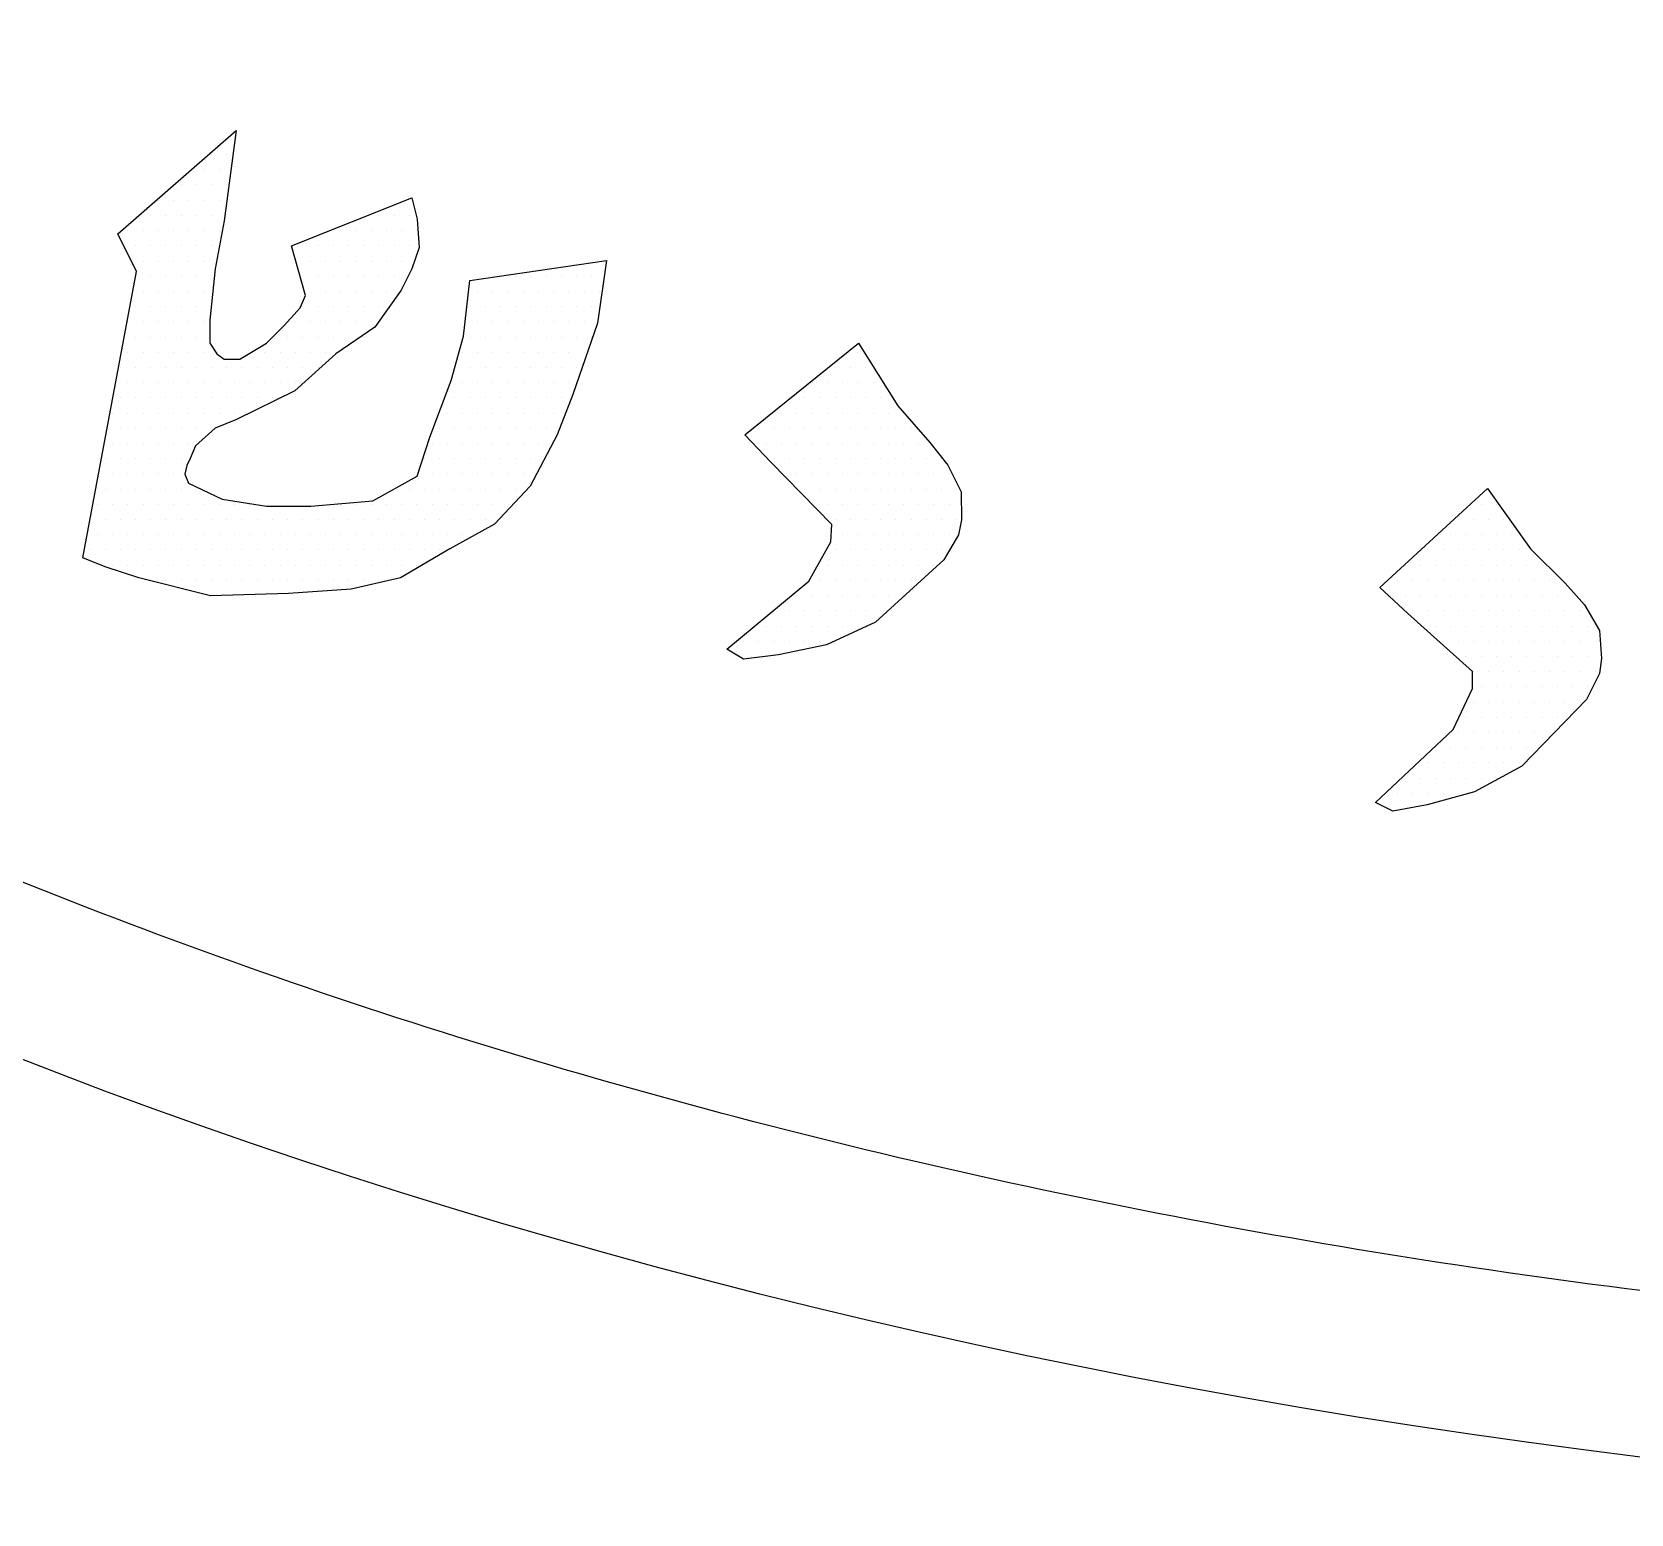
# Model space of a CAD drawing. Extents: x 208781 to 210549, y 749110 to 750610.
# Drawn here: x 209112.06 to 209136.71, y 750460.48 to 750483.32 of the extents above; entities that cross this region are included whole.
import ezdxf

# ---------------------------------------------------------------- set-up
doc = ezdxf.new("R2010")
doc.units = 0
doc.layers.add('_view', color=7, linetype='Continuous')

msp = doc.modelspace()

# ---------------------------------------------------------------- linework, layer by layer
at = {"layer": '_view'}
for p, q in [((209115.177, 750481.664), (209115.177, 750481.664)), ((209114.825, 750481.429), (209114.825, 750481.429)), ((209115.06, 750481.429), (209115.06, 750481.429)), ((209114.708, 750481.195), (209114.708, 750481.195)), ((209114.943, 750481.195), (209114.943, 750481.195)), ((209114.357, 750480.961), (209114.357, 750480.961)), ((209114.591, 750480.961), (209114.591, 750480.961)), ((209114.825, 750480.961), (209114.825, 750480.961)), ((209115.06, 750480.961), (209115.06, 750480.961)), ((209114.005, 750480.726), (209114.005, 750480.726)), ((209114.24, 750480.726), (209114.24, 750480.726)), ((209114.474, 750480.726), (209114.474, 750480.726)), ((209114.708, 750480.726), (209114.708, 750480.726)), ((209114.943, 750480.726), (209114.943, 750480.726)), ((209113.888, 750480.492), (209113.888, 750480.492)), ((209114.122, 750480.492), (209114.122, 750480.492)), ((209114.357, 750480.492), (209114.357, 750480.492)), ((209114.591, 750480.492), (209114.591, 750480.492)), ((209114.825, 750480.492), (209114.825, 750480.492)), ((209117.404, 750480.492), (209117.404, 750480.492)), ((209117.638, 750480.492), (209117.638, 750480.492)), ((209117.872, 750480.492), (209117.872, 750480.492)), ((209113.536, 750480.257), (209113.536, 750480.257)), ((209113.771, 750480.257), (209113.771, 750480.257)), ((209114.005, 750480.257), (209114.005, 750480.257)), ((209114.24, 750480.257), (209114.24, 750480.257)), ((209114.474, 750480.257), (209114.474, 750480.257)), ((209114.708, 750480.257), (209114.708, 750480.257)), ((209114.943, 750480.257), (209114.943, 750480.257)), ((209116.818, 750480.257), (209116.818, 750480.257)), ((209117.052, 750480.257), (209117.052, 750480.257)), ((209117.286, 750480.257), (209117.286, 750480.257)), ((209117.521, 750480.257), (209117.521, 750480.257)), ((209117.755, 750480.257), (209117.755, 750480.257)), ((209117.99, 750480.257), (209117.99, 750480.257)), ((209113.654, 750480.023), (209113.654, 750480.023)), ((209113.771, 750479.789), (209113.771, 750479.789)), ((209113.888, 750480.023), (209113.888, 750480.023)), ((209114.005, 750479.789), (209114.005, 750479.789)), ((209114.122, 750480.023), (209114.122, 750480.023)), ((209114.24, 750479.789), (209114.24, 750479.789)), ((209114.357, 750480.023), (209114.357, 750480.023)), ((209114.474, 750479.789), (209114.474, 750479.789)), ((209114.591, 750480.023), (209114.591, 750480.023)), ((209114.708, 750479.789), (209114.708, 750479.789)), ((209114.825, 750480.023), (209114.825, 750480.023)), ((209116.232, 750480.023), (209116.232, 750480.023)), ((209116.349, 750479.789), (209116.349, 750479.789)), ((209116.466, 750480.023), (209116.466, 750480.023)), ((209116.583, 750479.789), (209116.583, 750479.789)), ((209116.7, 750480.023), (209116.7, 750480.023)), ((209116.818, 750479.789), (209116.818, 750479.789)), ((209116.935, 750480.023), (209116.935, 750480.023)), ((209117.052, 750479.789), (209117.052, 750479.789)), ((209117.169, 750480.023), (209117.169, 750480.023)), ((209117.286, 750479.789), (209117.286, 750479.789)), ((209117.404, 750480.023), (209117.404, 750480.023)), ((209117.521, 750479.789), (209117.521, 750479.789)), ((209117.638, 750480.023), (209117.638, 750480.023)), ((209117.755, 750479.789), (209117.755, 750479.789)), ((209117.872, 750480.023), (209117.872, 750480.023)), ((209113.888, 750479.554), (209113.888, 750479.554)), ((209114.122, 750479.554), (209114.122, 750479.554)), ((209114.357, 750479.554), (209114.357, 750479.554)), ((209114.591, 750479.554), (209114.591, 750479.554)), ((209114.825, 750479.554), (209114.825, 750479.554)), ((209116.232, 750479.554), (209116.232, 750479.554)), ((209116.466, 750479.554), (209116.466, 750479.554)), ((209116.7, 750479.554), (209116.7, 750479.554)), ((209116.935, 750479.554), (209116.935, 750479.554)), ((209117.169, 750479.554), (209117.169, 750479.554)), ((209117.404, 750479.554), (209117.404, 750479.554)), ((209117.638, 750479.554), (209117.638, 750479.554)), ((209119.279, 750479.554), (209119.279, 750479.554)), ((209119.513, 750479.554), (209119.513, 750479.554)), ((209119.747, 750479.554), (209119.747, 750479.554)), ((209119.982, 750479.554), (209119.982, 750479.554)), ((209120.216, 750479.554), (209120.216, 750479.554)), ((209120.45, 750479.554), (209120.45, 750479.554)), ((209120.685, 750479.554), (209120.685, 750479.554)), ((209113.771, 750479.32), (209113.771, 750479.32)), ((209114.005, 750479.32), (209114.005, 750479.32)), ((209114.24, 750479.32), (209114.24, 750479.32)), ((209114.474, 750479.32), (209114.474, 750479.32)), ((209114.708, 750479.32), (209114.708, 750479.32)), ((209116.349, 750479.32), (209116.349, 750479.32)), ((209116.583, 750479.32), (209116.583, 750479.32)), ((209116.818, 750479.32), (209116.818, 750479.32)), ((209117.052, 750479.32), (209117.052, 750479.32)), ((209117.286, 750479.32), (209117.286, 750479.32)), ((209117.521, 750479.32), (209117.521, 750479.32)), ((209118.927, 750479.32), (209118.927, 750479.32)), ((209119.161, 750479.32), (209119.161, 750479.32)), ((209119.396, 750479.32), (209119.396, 750479.32)), ((209119.63, 750479.32), (209119.63, 750479.32)), ((209119.865, 750479.32), (209119.865, 750479.32)), ((209120.099, 750479.32), (209120.099, 750479.32)), ((209120.333, 750479.32), (209120.333, 750479.32)), ((209120.568, 750479.32), (209120.568, 750479.32)), ((209120.802, 750479.32), (209120.802, 750479.32)), ((209113.654, 750479.086), (209113.654, 750479.086)), ((209113.888, 750479.086), (209113.888, 750479.086)), ((209114.122, 750479.086), (209114.122, 750479.086)), ((209114.357, 750479.086), (209114.357, 750479.086)), ((209114.591, 750479.086), (209114.591, 750479.086)), ((209116.232, 750479.086), (209116.232, 750479.086)), ((209116.466, 750479.086), (209116.466, 750479.086)), ((209116.7, 750479.086), (209116.7, 750479.086)), ((209116.935, 750479.086), (209116.935, 750479.086)), ((209117.169, 750479.086), (209117.169, 750479.086)), ((209117.404, 750479.086), (209117.404, 750479.086)), ((209118.81, 750479.086), (209118.81, 750479.086)), ((209119.044, 750479.086), (209119.044, 750479.086)), ((209119.279, 750479.086), (209119.279, 750479.086)), ((209119.513, 750479.086), (209119.513, 750479.086)), ((209119.747, 750479.086), (209119.747, 750479.086)), ((209119.982, 750479.086), (209119.982, 750479.086)), ((209120.216, 750479.086), (209120.216, 750479.086)), ((209120.45, 750479.086), (209120.45, 750479.086)), ((209120.685, 750479.086), (209120.685, 750479.086)), ((209113.536, 750478.851), (209113.536, 750478.851)), ((209113.771, 750478.851), (209113.771, 750478.851)), ((209114.005, 750478.851), (209114.005, 750478.851)), ((209114.24, 750478.851), (209114.24, 750478.851)), ((209114.474, 750478.851), (209114.474, 750478.851)), ((209114.708, 750478.851), (209114.708, 750478.851)), ((209116.115, 750478.851), (209116.115, 750478.851)), ((209116.349, 750478.851), (209116.349, 750478.851)), ((209116.583, 750478.851), (209116.583, 750478.851)), ((209116.818, 750478.851), (209116.818, 750478.851)), ((209117.052, 750478.851), (209117.052, 750478.851)), ((209117.286, 750478.851), (209117.286, 750478.851)), ((209118.927, 750478.851), (209118.927, 750478.851)), ((209119.161, 750478.851), (209119.161, 750478.851)), ((209119.396, 750478.851), (209119.396, 750478.851)), ((209119.63, 750478.851), (209119.63, 750478.851)), ((209119.865, 750478.851), (209119.865, 750478.851)), ((209120.099, 750478.851), (209120.099, 750478.851)), ((209120.333, 750478.851), (209120.333, 750478.851)), ((209120.568, 750478.851), (209120.568, 750478.851)), ((209113.654, 750478.617), (209113.654, 750478.617)), ((209113.888, 750478.617), (209113.888, 750478.617)), ((209114.122, 750478.617), (209114.122, 750478.617)), ((209114.357, 750478.617), (209114.357, 750478.617)), ((209114.591, 750478.617), (209114.591, 750478.617)), ((209115.997, 750478.617), (209115.997, 750478.617)), ((209116.232, 750478.617), (209116.232, 750478.617)), ((209116.466, 750478.617), (209116.466, 750478.617)), ((209116.7, 750478.617), (209116.7, 750478.617)), ((209116.935, 750478.617), (209116.935, 750478.617)), ((209118.81, 750478.617), (209118.81, 750478.617)), ((209119.044, 750478.617), (209119.044, 750478.617)), ((209119.279, 750478.617), (209119.279, 750478.617)), ((209119.513, 750478.617), (209119.513, 750478.617)), ((209119.747, 750478.617), (209119.747, 750478.617)), ((209119.982, 750478.617), (209119.982, 750478.617)), ((209120.216, 750478.617), (209120.216, 750478.617)), ((209120.45, 750478.617), (209120.45, 750478.617)), ((209120.685, 750478.617), (209120.685, 750478.617)), ((209113.536, 750478.382), (209113.536, 750478.382)), ((209113.771, 750478.382), (209113.771, 750478.382)), ((209114.005, 750478.382), (209114.005, 750478.382)), ((209114.24, 750478.382), (209114.24, 750478.382)), ((209114.474, 750478.382), (209114.474, 750478.382)), ((209114.708, 750478.382), (209114.708, 750478.382)), ((209115.646, 750478.382), (209115.646, 750478.382)), ((209115.88, 750478.382), (209115.88, 750478.382)), ((209116.115, 750478.382), (209116.115, 750478.382)), ((209116.349, 750478.382), (209116.349, 750478.382)), ((209116.583, 750478.382), (209116.583, 750478.382)), ((209118.693, 750478.382), (209118.693, 750478.382)), ((209118.927, 750478.382), (209118.927, 750478.382)), ((209119.161, 750478.382), (209119.161, 750478.382)), ((209119.396, 750478.382), (209119.396, 750478.382)), ((209119.63, 750478.382), (209119.63, 750478.382)), ((209119.865, 750478.382), (209119.865, 750478.382)), ((209120.099, 750478.382), (209120.099, 750478.382)), ((209120.333, 750478.382), (209120.333, 750478.382)), ((209120.568, 750478.382), (209120.568, 750478.382)), ((209124.786, 750478.382), (209124.786, 750478.382)), ((209113.419, 750478.148), (209113.419, 750478.148)), ((209113.654, 750478.148), (209113.654, 750478.148)), ((209113.888, 750478.148), (209113.888, 750478.148)), ((209114.122, 750478.148), (209114.122, 750478.148)), ((209114.357, 750478.148), (209114.357, 750478.148)), ((209114.591, 750478.148), (209114.591, 750478.148)), ((209114.825, 750478.148), (209114.825, 750478.148)), ((209115.06, 750478.148), (209115.06, 750478.148)), ((209115.294, 750478.148), (209115.294, 750478.148)), ((209115.529, 750478.148), (209115.529, 750478.148)), ((209115.763, 750478.148), (209115.763, 750478.148)), ((209115.997, 750478.148), (209115.997, 750478.148)), ((209116.232, 750478.148), (209116.232, 750478.148)), ((209116.466, 750478.148), (209116.466, 750478.148)), ((209118.575, 750478.148), (209118.575, 750478.148)), ((209118.81, 750478.148), (209118.81, 750478.148)), ((209119.044, 750478.148), (209119.044, 750478.148)), ((209119.279, 750478.148), (209119.279, 750478.148)), ((209119.513, 750478.148), (209119.513, 750478.148)), ((209119.747, 750478.148), (209119.747, 750478.148)), ((209119.982, 750478.148), (209119.982, 750478.148)), ((209120.216, 750478.148), (209120.216, 750478.148)), ((209120.45, 750478.148), (209120.45, 750478.148)), ((209124.435, 750478.148), (209124.435, 750478.148)), ((209124.669, 750478.148), (209124.669, 750478.148)), ((209124.904, 750478.148), (209124.904, 750478.148)), ((209113.536, 750477.914), (209113.536, 750477.914)), ((209113.771, 750477.914), (209113.771, 750477.914)), ((209114.005, 750477.914), (209114.005, 750477.914)), ((209114.24, 750477.914), (209114.24, 750477.914)), ((209114.474, 750477.914), (209114.474, 750477.914)), ((209114.708, 750477.914), (209114.708, 750477.914)), ((209114.943, 750477.914), (209114.943, 750477.914)), ((209115.177, 750477.914), (209115.177, 750477.914)), ((209115.411, 750477.914), (209115.411, 750477.914)), ((209115.646, 750477.914), (209115.646, 750477.914)), ((209115.88, 750477.914), (209115.88, 750477.914)), ((209116.115, 750477.914), (209116.115, 750477.914)), ((209118.693, 750477.914), (209118.693, 750477.914)), ((209118.927, 750477.914), (209118.927, 750477.914)), ((209119.161, 750477.914), (209119.161, 750477.914)), ((209119.396, 750477.914), (209119.396, 750477.914)), ((209119.63, 750477.914), (209119.63, 750477.914)), ((209119.865, 750477.914), (209119.865, 750477.914)), ((209120.099, 750477.914), (209120.099, 750477.914)), ((209120.333, 750477.914), (209120.333, 750477.914)), ((209124.083, 750477.914), (209124.083, 750477.914)), ((209124.318, 750477.914), (209124.318, 750477.914)), ((209124.552, 750477.914), (209124.552, 750477.914)), ((209124.786, 750477.914), (209124.786, 750477.914)), ((209125.021, 750477.914), (209125.021, 750477.914)), ((209113.419, 750477.679), (209113.419, 750477.679)), ((209113.654, 750477.679), (209113.654, 750477.679)), ((209113.888, 750477.679), (209113.888, 750477.679)), ((209114.122, 750477.679), (209114.122, 750477.679)), ((209114.357, 750477.679), (209114.357, 750477.679)), ((209114.591, 750477.679), (209114.591, 750477.679)), ((209114.825, 750477.679), (209114.825, 750477.679)), ((209115.06, 750477.679), (209115.06, 750477.679)), ((209115.294, 750477.679), (209115.294, 750477.679)), ((209115.529, 750477.679), (209115.529, 750477.679)), ((209115.763, 750477.679), (209115.763, 750477.679)), ((209118.575, 750477.679), (209118.575, 750477.679)), ((209118.81, 750477.679), (209118.81, 750477.679)), ((209119.044, 750477.679), (209119.044, 750477.679)), ((209119.279, 750477.679), (209119.279, 750477.679)), ((209119.513, 750477.679), (209119.513, 750477.679)), ((209119.747, 750477.679), (209119.747, 750477.679)), ((209119.982, 750477.679), (209119.982, 750477.679)), ((209120.216, 750477.679), (209120.216, 750477.679)), ((209123.966, 750477.679), (209123.966, 750477.679)), ((209124.2, 750477.679), (209124.2, 750477.679)), ((209124.435, 750477.679), (209124.435, 750477.679)), ((209124.669, 750477.679), (209124.669, 750477.679)), ((209124.904, 750477.679), (209124.904, 750477.679)), ((209125.138, 750477.679), (209125.138, 750477.679)), ((209113.302, 750477.445), (209113.302, 750477.445)), ((209113.536, 750477.445), (209113.536, 750477.445)), ((209113.771, 750477.445), (209113.771, 750477.445)), ((209114.005, 750477.445), (209114.005, 750477.445)), ((209114.24, 750477.445), (209114.24, 750477.445)), ((209114.474, 750477.445), (209114.474, 750477.445)), ((209114.708, 750477.445), (209114.708, 750477.445)), ((209114.943, 750477.445), (209114.943, 750477.445)), ((209115.177, 750477.445), (209115.177, 750477.445)), ((209118.458, 750477.445), (209118.458, 750477.445)), ((209118.693, 750477.445), (209118.693, 750477.445)), ((209118.927, 750477.445), (209118.927, 750477.445)), ((209119.161, 750477.445), (209119.161, 750477.445)), ((209119.396, 750477.445), (209119.396, 750477.445)), ((209119.63, 750477.445), (209119.63, 750477.445)), ((209119.865, 750477.445), (209119.865, 750477.445)), ((209120.099, 750477.445), (209120.099, 750477.445)), ((209123.615, 750477.445), (209123.615, 750477.445)), ((209123.849, 750477.445), (209123.849, 750477.445)), ((209124.083, 750477.445), (209124.083, 750477.445)), ((209124.318, 750477.445), (209124.318, 750477.445)), ((209124.552, 750477.445), (209124.552, 750477.445)), ((209124.786, 750477.445), (209124.786, 750477.445)), ((209125.021, 750477.445), (209125.021, 750477.445)), ((209125.255, 750477.445), (209125.255, 750477.445)), ((209125.49, 750477.445), (209125.49, 750477.445)), ((209113.419, 750477.211), (209113.419, 750477.211)), ((209113.654, 750477.211), (209113.654, 750477.211)), ((209113.888, 750477.211), (209113.888, 750477.211)), ((209114.122, 750477.211), (209114.122, 750477.211)), ((209114.357, 750477.211), (209114.357, 750477.211)), ((209114.591, 750477.211), (209114.591, 750477.211)), ((209114.825, 750477.211), (209114.825, 750477.211)), ((209118.341, 750477.211), (209118.341, 750477.211)), ((209118.575, 750477.211), (209118.575, 750477.211)), ((209118.81, 750477.211), (209118.81, 750477.211)), ((209119.044, 750477.211), (209119.044, 750477.211)), ((209119.279, 750477.211), (209119.279, 750477.211)), ((209119.513, 750477.211), (209119.513, 750477.211)), ((209119.747, 750477.211), (209119.747, 750477.211)), ((209119.982, 750477.211), (209119.982, 750477.211)), ((209123.263, 750477.211), (209123.263, 750477.211)), ((209123.497, 750477.211), (209123.497, 750477.211)), ((209123.732, 750477.211), (209123.732, 750477.211)), ((209123.966, 750477.211), (209123.966, 750477.211)), ((209124.2, 750477.211), (209124.2, 750477.211)), ((209124.435, 750477.211), (209124.435, 750477.211)), ((209124.669, 750477.211), (209124.669, 750477.211)), ((209124.904, 750477.211), (209124.904, 750477.211)), ((209125.138, 750477.211), (209125.138, 750477.211)), ((209125.372, 750477.211), (209125.372, 750477.211)), ((209125.607, 750477.211), (209125.607, 750477.211)), ((209113.302, 750476.976), (209113.302, 750476.976)), ((209113.536, 750476.976), (209113.536, 750476.976)), ((209113.771, 750476.976), (209113.771, 750476.976)), ((209114.005, 750476.976), (209114.005, 750476.976)), ((209114.24, 750476.976), (209114.24, 750476.976)), ((209114.474, 750476.976), (209114.474, 750476.976)), ((209118.224, 750476.976), (209118.224, 750476.976)), ((209118.458, 750476.976), (209118.458, 750476.976)), ((209118.693, 750476.976), (209118.693, 750476.976)), ((209118.927, 750476.976), (209118.927, 750476.976)), ((209119.161, 750476.976), (209119.161, 750476.976)), ((209119.396, 750476.976), (209119.396, 750476.976)), ((209119.63, 750476.976), (209119.63, 750476.976)), ((209119.865, 750476.976), (209119.865, 750476.976)), ((209123.38, 750476.976), (209123.38, 750476.976)), ((209123.615, 750476.976), (209123.615, 750476.976)), ((209123.849, 750476.976), (209123.849, 750476.976)), ((209124.083, 750476.976), (209124.083, 750476.976)), ((209124.318, 750476.976), (209124.318, 750476.976)), ((209124.552, 750476.976), (209124.552, 750476.976)), ((209124.786, 750476.976), (209124.786, 750476.976)), ((209125.021, 750476.976), (209125.021, 750476.976)), ((209125.255, 750476.976), (209125.255, 750476.976)), ((209125.49, 750476.976), (209125.49, 750476.976)), ((209125.724, 750476.976), (209125.724, 750476.976)), ((209113.185, 750476.742), (209113.185, 750476.742)), ((209113.419, 750476.742), (209113.419, 750476.742)), ((209113.654, 750476.742), (209113.654, 750476.742)), ((209113.888, 750476.742), (209113.888, 750476.742)), ((209114.122, 750476.742), (209114.122, 750476.742)), ((209114.357, 750476.742), (209114.357, 750476.742)), ((209118.107, 750476.742), (209118.107, 750476.742)), ((209118.341, 750476.742), (209118.341, 750476.742)), ((209118.575, 750476.742), (209118.575, 750476.742)), ((209118.81, 750476.742), (209118.81, 750476.742)), ((209119.044, 750476.742), (209119.044, 750476.742)), ((209119.279, 750476.742), (209119.279, 750476.742)), ((209119.513, 750476.742), (209119.513, 750476.742)), ((209119.747, 750476.742), (209119.747, 750476.742)), ((209123.497, 750476.742), (209123.497, 750476.742)), ((209123.732, 750476.742), (209123.732, 750476.742)), ((209123.966, 750476.742), (209123.966, 750476.742)), ((209124.2, 750476.742), (209124.2, 750476.742)), ((209124.435, 750476.742), (209124.435, 750476.742)), ((209124.669, 750476.742), (209124.669, 750476.742)), ((209124.904, 750476.742), (209124.904, 750476.742)), ((209125.138, 750476.742), (209125.138, 750476.742)), ((209125.372, 750476.742), (209125.372, 750476.742)), ((209125.607, 750476.742), (209125.607, 750476.742)), ((209125.841, 750476.742), (209125.841, 750476.742)), ((209126.075, 750476.742), (209126.075, 750476.742)), ((209113.302, 750476.507), (209113.302, 750476.507)), ((209113.536, 750476.507), (209113.536, 750476.507)), ((209113.771, 750476.507), (209113.771, 750476.507)), ((209114.005, 750476.507), (209114.005, 750476.507)), ((209114.24, 750476.507), (209114.24, 750476.507)), ((209118.224, 750476.507), (209118.224, 750476.507)), ((209118.458, 750476.507), (209118.458, 750476.507)), ((209118.693, 750476.507), (209118.693, 750476.507)), ((209118.927, 750476.507), (209118.927, 750476.507)), ((209119.161, 750476.507), (209119.161, 750476.507)), ((209119.396, 750476.507), (209119.396, 750476.507)), ((209119.63, 750476.507), (209119.63, 750476.507)), ((209123.849, 750476.507), (209123.849, 750476.507)), ((209124.083, 750476.507), (209124.083, 750476.507)), ((209124.318, 750476.507), (209124.318, 750476.507)), ((209124.552, 750476.507), (209124.552, 750476.507)), ((209124.786, 750476.507), (209124.786, 750476.507)), ((209125.021, 750476.507), (209125.021, 750476.507)), ((209125.255, 750476.507), (209125.255, 750476.507)), ((209125.49, 750476.507), (209125.49, 750476.507)), ((209125.724, 750476.507), (209125.724, 750476.507)), ((209125.958, 750476.507), (209125.958, 750476.507)), ((209126.193, 750476.507), (209126.193, 750476.507)), ((209113.185, 750476.273), (209113.185, 750476.273)), ((209113.419, 750476.273), (209113.419, 750476.273)), ((209113.654, 750476.273), (209113.654, 750476.273)), ((209113.888, 750476.273), (209113.888, 750476.273)), ((209114.122, 750476.273), (209114.122, 750476.273)), ((209114.357, 750476.273), (209114.357, 750476.273)), ((209114.591, 750476.273), (209114.591, 750476.273)), ((209117.638, 750476.273), (209117.638, 750476.273)), ((209117.872, 750476.273), (209117.872, 750476.273)), ((209118.107, 750476.273), (209118.107, 750476.273)), ((209118.341, 750476.273), (209118.341, 750476.273)), ((209118.575, 750476.273), (209118.575, 750476.273)), ((209118.81, 750476.273), (209118.81, 750476.273)), ((209119.044, 750476.273), (209119.044, 750476.273)), ((209119.279, 750476.273), (209119.279, 750476.273)), ((209119.513, 750476.273), (209119.513, 750476.273)), ((209123.966, 750476.273), (209123.966, 750476.273)), ((209124.2, 750476.273), (209124.2, 750476.273)), ((209124.435, 750476.273), (209124.435, 750476.273)), ((209124.669, 750476.273), (209124.669, 750476.273)), ((209124.904, 750476.273), (209124.904, 750476.273)), ((209125.138, 750476.273), (209125.138, 750476.273)), ((209125.372, 750476.273), (209125.372, 750476.273)), ((209125.607, 750476.273), (209125.607, 750476.273)), ((209125.841, 750476.273), (209125.841, 750476.273)), ((209126.075, 750476.273), (209126.075, 750476.273)), ((209126.31, 750476.273), (209126.31, 750476.273)), ((209113.068, 750476.039), (209113.068, 750476.039)), ((209113.302, 750476.039), (209113.302, 750476.039)), ((209113.536, 750476.039), (209113.536, 750476.039)), ((209113.771, 750476.039), (209113.771, 750476.039)), ((209114.005, 750476.039), (209114.005, 750476.039)), ((209114.24, 750476.039), (209114.24, 750476.039)), ((209114.474, 750476.039), (209114.474, 750476.039)), ((209114.708, 750476.039), (209114.708, 750476.039)), ((209114.943, 750476.039), (209114.943, 750476.039)), ((209115.177, 750476.039), (209115.177, 750476.039)), ((209115.411, 750476.039), (209115.411, 750476.039)), ((209116.818, 750476.039), (209116.818, 750476.039)), ((209117.052, 750476.039), (209117.052, 750476.039)), ((209117.286, 750476.039), (209117.286, 750476.039)), ((209117.521, 750476.039), (209117.521, 750476.039)), ((209117.755, 750476.039), (209117.755, 750476.039)), ((209117.99, 750476.039), (209117.99, 750476.039)), ((209118.224, 750476.039), (209118.224, 750476.039)), ((209118.458, 750476.039), (209118.458, 750476.039)), ((209118.693, 750476.039), (209118.693, 750476.039)), ((209118.927, 750476.039), (209118.927, 750476.039)), ((209119.161, 750476.039), (209119.161, 750476.039)), ((209119.396, 750476.039), (209119.396, 750476.039)), ((209124.083, 750476.039), (209124.083, 750476.039)), ((209124.318, 750476.039), (209124.318, 750476.039)), ((209124.552, 750476.039), (209124.552, 750476.039)), ((209124.786, 750476.039), (209124.786, 750476.039)), ((209125.021, 750476.039), (209125.021, 750476.039)), ((209125.255, 750476.039), (209125.255, 750476.039)), ((209125.49, 750476.039), (209125.49, 750476.039)), ((209125.724, 750476.039), (209125.724, 750476.039)), ((209125.958, 750476.039), (209125.958, 750476.039)), ((209126.193, 750476.039), (209126.193, 750476.039)), ((209134.396, 750476.039), (209134.396, 750476.039)), ((209134.63, 750476.039), (209134.63, 750476.039)), ((209112.95, 750475.804), (209112.95, 750475.804)), ((209113.185, 750475.804), (209113.185, 750475.804)), ((209113.419, 750475.804), (209113.419, 750475.804)), ((209113.654, 750475.804), (209113.654, 750475.804)), ((209113.888, 750475.804), (209113.888, 750475.804)), ((209114.122, 750475.804), (209114.122, 750475.804)), ((209114.357, 750475.804), (209114.357, 750475.804)), ((209114.591, 750475.804), (209114.591, 750475.804)), ((209114.825, 750475.804), (209114.825, 750475.804)), ((209115.06, 750475.804), (209115.06, 750475.804)), ((209115.294, 750475.804), (209115.294, 750475.804)), ((209115.529, 750475.804), (209115.529, 750475.804)), ((209115.763, 750475.804), (209115.763, 750475.804)), ((209115.997, 750475.804), (209115.997, 750475.804)), ((209116.232, 750475.804), (209116.232, 750475.804)), ((209116.466, 750475.804), (209116.466, 750475.804)), ((209116.7, 750475.804), (209116.7, 750475.804)), ((209116.935, 750475.804), (209116.935, 750475.804)), ((209117.169, 750475.804), (209117.169, 750475.804)), ((209117.404, 750475.804), (209117.404, 750475.804)), ((209117.638, 750475.804), (209117.638, 750475.804)), ((209117.872, 750475.804), (209117.872, 750475.804)), ((209118.107, 750475.804), (209118.107, 750475.804)), ((209118.341, 750475.804), (209118.341, 750475.804)), ((209118.575, 750475.804), (209118.575, 750475.804)), ((209118.81, 750475.804), (209118.81, 750475.804)), ((209119.044, 750475.804), (209119.044, 750475.804)), ((209124.435, 750475.804), (209124.435, 750475.804)), ((209124.669, 750475.804), (209124.669, 750475.804)), ((209124.904, 750475.804), (209124.904, 750475.804)), ((209125.138, 750475.804), (209125.138, 750475.804)), ((209125.372, 750475.804), (209125.372, 750475.804)), ((209125.607, 750475.804), (209125.607, 750475.804)), ((209125.841, 750475.804), (209125.841, 750475.804)), ((209126.075, 750475.804), (209126.075, 750475.804)), ((209126.31, 750475.804), (209126.31, 750475.804)), ((209134.044, 750475.804), (209134.044, 750475.804)), ((209134.279, 750475.804), (209134.279, 750475.804)), ((209134.513, 750475.804), (209134.513, 750475.804)), ((209134.747, 750475.804), (209134.747, 750475.804)), ((209113.068, 750475.57), (209113.068, 750475.57)), ((209113.302, 750475.57), (209113.302, 750475.57)), ((209113.536, 750475.57), (209113.536, 750475.57)), ((209113.771, 750475.57), (209113.771, 750475.57)), ((209114.005, 750475.57), (209114.005, 750475.57)), ((209114.24, 750475.57), (209114.24, 750475.57)), ((209114.474, 750475.57), (209114.474, 750475.57)), ((209114.708, 750475.57), (209114.708, 750475.57)), ((209114.943, 750475.57), (209114.943, 750475.57)), ((209115.177, 750475.57), (209115.177, 750475.57)), ((209115.411, 750475.57), (209115.411, 750475.57)), ((209115.646, 750475.57), (209115.646, 750475.57)), ((209115.88, 750475.57), (209115.88, 750475.57)), ((209116.115, 750475.57), (209116.115, 750475.57)), ((209116.349, 750475.57), (209116.349, 750475.57)), ((209116.583, 750475.57), (209116.583, 750475.57)), ((209116.818, 750475.57), (209116.818, 750475.57)), ((209117.052, 750475.57), (209117.052, 750475.57)), ((209117.286, 750475.57), (209117.286, 750475.57)), ((209117.521, 750475.57), (209117.521, 750475.57)), ((209117.755, 750475.57), (209117.755, 750475.57)), ((209117.99, 750475.57), (209117.99, 750475.57)), ((209118.224, 750475.57), (209118.224, 750475.57)), ((209118.458, 750475.57), (209118.458, 750475.57)), ((209118.693, 750475.57), (209118.693, 750475.57)), ((209124.552, 750475.57), (209124.552, 750475.57)), ((209124.786, 750475.57), (209124.786, 750475.57)), ((209125.021, 750475.57), (209125.021, 750475.57)), ((209125.255, 750475.57), (209125.255, 750475.57)), ((209125.49, 750475.57), (209125.49, 750475.57)), ((209125.724, 750475.57), (209125.724, 750475.57)), ((209125.958, 750475.57), (209125.958, 750475.57)), ((209126.193, 750475.57), (209126.193, 750475.57)), ((209133.927, 750475.57), (209133.927, 750475.57)), ((209134.161, 750475.57), (209134.161, 750475.57)), ((209134.396, 750475.57), (209134.396, 750475.57)), ((209134.63, 750475.57), (209134.63, 750475.57)), ((209134.865, 750475.57), (209134.865, 750475.57)), ((209112.95, 750475.336), (209112.95, 750475.336)), ((209113.185, 750475.336), (209113.185, 750475.336)), ((209113.419, 750475.336), (209113.419, 750475.336)), ((209113.654, 750475.336), (209113.654, 750475.336)), ((209113.888, 750475.336), (209113.888, 750475.336)), ((209114.122, 750475.336), (209114.122, 750475.336)), ((209114.357, 750475.336), (209114.357, 750475.336)), ((209114.591, 750475.336), (209114.591, 750475.336)), ((209114.825, 750475.336), (209114.825, 750475.336)), ((209115.06, 750475.336), (209115.06, 750475.336)), ((209115.294, 750475.336), (209115.294, 750475.336)), ((209115.529, 750475.336), (209115.529, 750475.336)), ((209115.763, 750475.336), (209115.763, 750475.336)), ((209115.997, 750475.336), (209115.997, 750475.336)), ((209116.232, 750475.336), (209116.232, 750475.336)), ((209116.466, 750475.336), (209116.466, 750475.336)), ((209116.7, 750475.336), (209116.7, 750475.336)), ((209116.935, 750475.336), (209116.935, 750475.336)), ((209117.169, 750475.336), (209117.169, 750475.336)), ((209117.404, 750475.336), (209117.404, 750475.336)), ((209117.638, 750475.336), (209117.638, 750475.336)), ((209117.872, 750475.336), (209117.872, 750475.336)), ((209118.107, 750475.336), (209118.107, 750475.336)), ((209118.341, 750475.336), (209118.341, 750475.336)), ((209124.435, 750475.336), (209124.435, 750475.336)), ((209124.669, 750475.336), (209124.669, 750475.336)), ((209124.904, 750475.336), (209124.904, 750475.336)), ((209125.138, 750475.336), (209125.138, 750475.336)), ((209125.372, 750475.336), (209125.372, 750475.336)), ((209125.607, 750475.336), (209125.607, 750475.336)), ((209125.841, 750475.336), (209125.841, 750475.336)), ((209126.075, 750475.336), (209126.075, 750475.336)), ((209133.575, 750475.336), (209133.575, 750475.336)), ((209133.81, 750475.336), (209133.81, 750475.336)), ((209134.044, 750475.336), (209134.044, 750475.336)), ((209134.279, 750475.336), (209134.279, 750475.336)), ((209134.513, 750475.336), (209134.513, 750475.336)), ((209134.747, 750475.336), (209134.747, 750475.336)), ((209134.982, 750475.336), (209134.982, 750475.336)), ((209113.302, 750475.101), (209113.302, 750475.101)), ((209113.536, 750475.101), (209113.536, 750475.101)), ((209113.771, 750475.101), (209113.771, 750475.101)), ((209113.888, 750474.867), (209113.888, 750474.867)), ((209114.005, 750475.101), (209114.005, 750475.101)), ((209114.122, 750474.867), (209114.122, 750474.867)), ((209114.24, 750475.101), (209114.24, 750475.101)), ((209114.357, 750474.867), (209114.357, 750474.867)), ((209114.474, 750475.101), (209114.474, 750475.101)), ((209114.591, 750474.867), (209114.591, 750474.867)), ((209114.708, 750475.101), (209114.708, 750475.101)), ((209114.825, 750474.867), (209114.825, 750474.867)), ((209114.943, 750475.101), (209114.943, 750475.101)), ((209115.06, 750474.867), (209115.06, 750474.867)), ((209115.177, 750475.101), (209115.177, 750475.101)), ((209115.294, 750474.867), (209115.294, 750474.867)), ((209115.411, 750475.101), (209115.411, 750475.101)), ((209115.529, 750474.867), (209115.529, 750474.867)), ((209115.646, 750475.101), (209115.646, 750475.101)), ((209115.763, 750474.867), (209115.763, 750474.867)), ((209115.88, 750475.101), (209115.88, 750475.101)), ((209115.997, 750474.867), (209115.997, 750474.867)), ((209116.115, 750475.101), (209116.115, 750475.101)), ((209116.232, 750474.867), (209116.232, 750474.867)), ((209116.349, 750475.101), (209116.349, 750475.101)), ((209116.466, 750474.867), (209116.466, 750474.867)), ((209116.583, 750475.101), (209116.583, 750475.101)), ((209116.7, 750474.867), (209116.7, 750474.867)), ((209116.818, 750475.101), (209116.818, 750475.101)), ((209116.935, 750474.867), (209116.935, 750474.867)), ((209117.052, 750475.101), (209117.052, 750475.101)), ((209117.169, 750474.867), (209117.169, 750474.867)), ((209117.286, 750475.101), (209117.286, 750475.101)), ((209117.404, 750474.867), (209117.404, 750474.867)), ((209117.521, 750475.101), (209117.521, 750475.101)), ((209117.755, 750475.101), (209117.755, 750475.101)), ((209117.99, 750475.101), (209117.99, 750475.101)), ((209124.2, 750474.867), (209124.2, 750474.867)), ((209124.318, 750475.101), (209124.318, 750475.101)), ((209124.435, 750474.867), (209124.435, 750474.867)), ((209124.552, 750475.101), (209124.552, 750475.101)), ((209124.669, 750474.867), (209124.669, 750474.867)), ((209124.786, 750475.101), (209124.786, 750475.101)), ((209124.904, 750474.867), (209124.904, 750474.867)), ((209125.021, 750475.101), (209125.021, 750475.101)), ((209125.138, 750474.867), (209125.138, 750474.867)), ((209125.255, 750475.101), (209125.255, 750475.101)), ((209125.372, 750474.867), (209125.372, 750474.867)), ((209125.49, 750475.101), (209125.49, 750475.101)), ((209125.607, 750474.867), (209125.607, 750474.867)), ((209125.724, 750475.101), (209125.724, 750475.101)), ((209125.958, 750475.101), (209125.958, 750475.101)), ((209133.107, 750474.867), (209133.107, 750474.867)), ((209133.224, 750475.101), (209133.224, 750475.101)), ((209133.341, 750474.867), (209133.341, 750474.867)), ((209133.458, 750475.101), (209133.458, 750475.101)), ((209133.575, 750474.867), (209133.575, 750474.867)), ((209133.693, 750475.101), (209133.693, 750475.101)), ((209133.81, 750474.867), (209133.81, 750474.867)), ((209133.927, 750475.101), (209133.927, 750475.101)), ((209134.044, 750474.867), (209134.044, 750474.867)), ((209134.161, 750475.101), (209134.161, 750475.101)), ((209134.279, 750474.867), (209134.279, 750474.867)), ((209134.396, 750475.101), (209134.396, 750475.101)), ((209134.513, 750474.867), (209134.513, 750474.867)), ((209134.63, 750475.101), (209134.63, 750475.101)), ((209134.747, 750474.867), (209134.747, 750474.867)), ((209134.865, 750475.101), (209134.865, 750475.101)), ((209134.982, 750474.867), (209134.982, 750474.867)), ((209135.099, 750475.101), (209135.099, 750475.101)), ((209135.216, 750474.867), (209135.216, 750474.867)), ((209135.333, 750475.101), (209135.333, 750475.101)), ((209135.45, 750474.867), (209135.45, 750474.867)), ((209123.849, 750474.632), (209123.849, 750474.632)), ((209124.083, 750474.632), (209124.083, 750474.632)), ((209124.318, 750474.632), (209124.318, 750474.632)), ((209124.552, 750474.632), (209124.552, 750474.632)), ((209124.786, 750474.632), (209124.786, 750474.632)), ((209125.021, 750474.632), (209125.021, 750474.632)), ((209125.255, 750474.632), (209125.255, 750474.632)), ((209125.49, 750474.632), (209125.49, 750474.632)), ((209132.99, 750474.632), (209132.99, 750474.632)), ((209133.224, 750474.632), (209133.224, 750474.632)), ((209133.458, 750474.632), (209133.458, 750474.632)), ((209133.693, 750474.632), (209133.693, 750474.632)), ((209133.927, 750474.632), (209133.927, 750474.632)), ((209134.161, 750474.632), (209134.161, 750474.632)), ((209134.396, 750474.632), (209134.396, 750474.632)), ((209134.63, 750474.632), (209134.63, 750474.632)), ((209134.865, 750474.632), (209134.865, 750474.632)), ((209135.099, 750474.632), (209135.099, 750474.632)), ((209135.333, 750474.632), (209135.333, 750474.632)), ((209135.568, 750474.632), (209135.568, 750474.632)), ((209135.802, 750474.632), (209135.802, 750474.632)), ((209123.497, 750474.398), (209123.497, 750474.398)), ((209123.732, 750474.398), (209123.732, 750474.398)), ((209123.966, 750474.398), (209123.966, 750474.398)), ((209124.2, 750474.398), (209124.2, 750474.398)), ((209124.435, 750474.398), (209124.435, 750474.398)), ((209124.669, 750474.398), (209124.669, 750474.398)), ((209124.904, 750474.398), (209124.904, 750474.398)), ((209125.138, 750474.398), (209125.138, 750474.398)), ((209133.341, 750474.398), (209133.341, 750474.398)), ((209133.575, 750474.398), (209133.575, 750474.398)), ((209133.81, 750474.398), (209133.81, 750474.398)), ((209134.044, 750474.398), (209134.044, 750474.398)), ((209134.279, 750474.398), (209134.279, 750474.398)), ((209134.513, 750474.398), (209134.513, 750474.398)), ((209134.747, 750474.398), (209134.747, 750474.398)), ((209134.982, 750474.398), (209134.982, 750474.398)), ((209135.216, 750474.398), (209135.216, 750474.398)), ((209135.45, 750474.398), (209135.45, 750474.398)), ((209135.685, 750474.398), (209135.685, 750474.398)), ((209135.919, 750474.398), (209135.919, 750474.398)), ((209123.38, 750474.164), (209123.38, 750474.164)), ((209123.615, 750474.164), (209123.615, 750474.164)), ((209123.849, 750474.164), (209123.849, 750474.164)), ((209124.083, 750474.164), (209124.083, 750474.164)), ((209124.318, 750474.164), (209124.318, 750474.164)), ((209124.552, 750474.164), (209124.552, 750474.164)), ((209124.786, 750474.164), (209124.786, 750474.164)), ((209133.693, 750474.164), (209133.693, 750474.164)), ((209133.927, 750474.164), (209133.927, 750474.164)), ((209134.161, 750474.164), (209134.161, 750474.164)), ((209134.396, 750474.164), (209134.396, 750474.164)), ((209134.63, 750474.164), (209134.63, 750474.164)), ((209134.865, 750474.164), (209134.865, 750474.164)), ((209135.099, 750474.164), (209135.099, 750474.164)), ((209135.333, 750474.164), (209135.333, 750474.164)), ((209135.568, 750474.164), (209135.568, 750474.164)), ((209135.802, 750474.164), (209135.802, 750474.164)), ((209136.036, 750474.164), (209136.036, 750474.164)), ((209123.029, 750473.929), (209123.029, 750473.929)), ((209123.263, 750473.929), (209123.263, 750473.929)), ((209123.497, 750473.929), (209123.497, 750473.929)), ((209123.732, 750473.929), (209123.732, 750473.929)), ((209123.966, 750473.929), (209123.966, 750473.929)), ((209124.2, 750473.929), (209124.2, 750473.929)), ((209133.81, 750473.929), (209133.81, 750473.929)), ((209134.044, 750473.929), (209134.044, 750473.929)), ((209134.279, 750473.929), (209134.279, 750473.929)), ((209134.513, 750473.929), (209134.513, 750473.929)), ((209134.747, 750473.929), (209134.747, 750473.929)), ((209134.982, 750473.929), (209134.982, 750473.929)), ((209135.216, 750473.929), (209135.216, 750473.929)), ((209135.45, 750473.929), (209135.45, 750473.929)), ((209135.685, 750473.929), (209135.685, 750473.929)), ((209135.919, 750473.929), (209135.919, 750473.929)), ((209136.154, 750473.929), (209136.154, 750473.929)), ((209123.146, 750473.695), (209123.146, 750473.695)), ((209134.161, 750473.695), (209134.161, 750473.695)), ((209134.396, 750473.695), (209134.396, 750473.695)), ((209134.63, 750473.695), (209134.63, 750473.695)), ((209134.865, 750473.695), (209134.865, 750473.695)), ((209135.099, 750473.695), (209135.099, 750473.695)), ((209135.333, 750473.695), (209135.333, 750473.695)), ((209135.568, 750473.695), (209135.568, 750473.695)), ((209135.802, 750473.695), (209135.802, 750473.695)), ((209136.036, 750473.695), (209136.036, 750473.695)), ((209134.279, 750473.461), (209134.279, 750473.461)), ((209134.513, 750473.461), (209134.513, 750473.461)), ((209134.747, 750473.461), (209134.747, 750473.461)), ((209134.982, 750473.461), (209134.982, 750473.461)), ((209135.216, 750473.461), (209135.216, 750473.461)), ((209135.45, 750473.461), (209135.45, 750473.461)), ((209135.685, 750473.461), (209135.685, 750473.461)), ((209135.919, 750473.461), (209135.919, 750473.461)), ((209136.154, 750473.461), (209136.154, 750473.461)), ((209134.396, 750473.226), (209134.396, 750473.226)), ((209134.63, 750473.226), (209134.63, 750473.226)), ((209134.865, 750473.226), (209134.865, 750473.226)), ((209135.099, 750473.226), (209135.099, 750473.226)), ((209135.333, 750473.226), (209135.333, 750473.226)), ((209135.568, 750473.226), (209135.568, 750473.226)), ((209135.802, 750473.226), (209135.802, 750473.226)), ((209136.036, 750473.226), (209136.036, 750473.226)), ((209134.279, 750472.992), (209134.279, 750472.992)), ((209134.513, 750472.992), (209134.513, 750472.992)), ((209134.747, 750472.992), (209134.747, 750472.992)), ((209134.982, 750472.992), (209134.982, 750472.992)), ((209135.216, 750472.992), (209135.216, 750472.992)), ((209135.45, 750472.992), (209135.45, 750472.992)), ((209135.685, 750472.992), (209135.685, 750472.992)), ((209135.919, 750472.992), (209135.919, 750472.992)), ((209134.161, 750472.757), (209134.161, 750472.757)), ((209134.396, 750472.757), (209134.396, 750472.757)), ((209134.63, 750472.757), (209134.63, 750472.757)), ((209134.865, 750472.757), (209134.865, 750472.757)), ((209135.099, 750472.757), (209135.099, 750472.757)), ((209135.333, 750472.757), (209135.333, 750472.757)), ((209135.568, 750472.757), (209135.568, 750472.757)), ((209134.044, 750472.523), (209134.044, 750472.523)), ((209134.279, 750472.523), (209134.279, 750472.523)), ((209134.513, 750472.523), (209134.513, 750472.523)), ((209134.747, 750472.523), (209134.747, 750472.523)), ((209134.982, 750472.523), (209134.982, 750472.523)), ((209135.216, 750472.523), (209135.216, 750472.523)), ((209135.45, 750472.523), (209135.45, 750472.523)), ((209133.693, 750472.289), (209133.693, 750472.289)), ((209133.927, 750472.289), (209133.927, 750472.289)), ((209134.161, 750472.289), (209134.161, 750472.289)), ((209134.396, 750472.289), (209134.396, 750472.289)), ((209134.63, 750472.289), (209134.63, 750472.289)), ((209134.865, 750472.289), (209134.865, 750472.289)), ((209135.099, 750472.289), (209135.099, 750472.289)), ((209133.575, 750472.054), (209133.575, 750472.054)), ((209133.81, 750472.054), (209133.81, 750472.054)), ((209134.044, 750472.054), (209134.044, 750472.054)), ((209134.279, 750472.054), (209134.279, 750472.054)), ((209134.513, 750472.054), (209134.513, 750472.054)), ((209134.747, 750472.054), (209134.747, 750472.054)), ((209134.982, 750472.054), (209134.982, 750472.054)), ((209133.224, 750471.82), (209133.224, 750471.82)), ((209133.458, 750471.82), (209133.458, 750471.82)), ((209133.693, 750471.82), (209133.693, 750471.82)), ((209133.927, 750471.82), (209133.927, 750471.82)), ((209134.161, 750471.82), (209134.161, 750471.82)), ((209134.396, 750471.82), (209134.396, 750471.82)), ((209134.63, 750471.82), (209134.63, 750471.82)), ((209133.107, 750471.586), (209133.107, 750471.586)), ((209133.341, 750471.586), (209133.341, 750471.586)), ((209133.575, 750471.586), (209133.575, 750471.586)), ((209133.81, 750471.586), (209133.81, 750471.586)), ((209134.044, 750471.586), (209134.044, 750471.586)), ((209132.99, 750471.351), (209132.99, 750471.351)), ((209133.224, 750471.351), (209133.224, 750471.351))]:
    msp.add_line(p, q, dxfattribs=at)
for points in [[(209118.807, 750479.487), (209120.911, 750479.797), (209120.773, 750478.833), (209120.394, 750477.73), (209120.152, 750477.11), (209119.738, 750476.317), (209119.186, 750475.732), (209118.496, 750475.353), (209117.738, 750474.905), (209116.979, 750474.732), (209116.013, 750474.663), (209114.806, 750474.629), (209113.702, 750474.905), (209113.185, 750475.077), (209112.84, 750475.215), (209113.668, 750479.625), (209113.379, 750480.206), (209115.205, 750481.799), (209115.017, 750480.407), (209114.88, 750479.67), (209114.798, 750478.878), (209114.798, 750478.523), (209114.907, 750478.359), (209115.017, 750478.277), (209115.263, 750478.277), (209115.673, 750478.523), (209115.946, 750478.796), (209116.192, 750479.069), (209116.274, 750479.26), (209116.056, 750480.025), (209117.914, 750480.762), (209117.996, 750480.434), (209118.024, 750479.998), (209117.914, 750479.67), (209117.75, 750479.342), (209117.34, 750478.769), (209116.739, 750478.359), (209116.11, 750477.786), (209115.208, 750477.349), (209114.88, 750477.212), (209114.579, 750476.939), (209114.497, 750476.748), (209114.443, 750476.639), (209114.415, 750476.502), (209114.47, 750476.366), (209114.989, 750476.12), (209115.673, 750476.011), (209116.356, 750476.011), (209117.313, 750476.093), (209117.996, 750476.475), (209118.188, 750477.076), (209118.516, 750477.949), (209118.707, 750478.632)], [(209123.046, 750477.108), (209124.798, 750478.524), (209125.401, 750477.556), (209125.897, 750476.993), (209126.174, 750476.643), (209126.381, 750476.232), (209126.387, 750475.8), (209126.339, 750475.57), (209126.115, 750475.186), (209125.057, 750474.224), (209124.303, 750473.873), (209123.562, 750473.721), (209123.026, 750473.655), (209122.769, 750473.805), (209124.033, 750474.853), (209124.371, 750475.463), (209124.388, 750475.727), (209123.451, 750476.684)], [(209132.834, 750474.757), (209134.493, 750476.281), (209135.157, 750475.353), (209135.688, 750474.823), (209135.986, 750474.492), (209136.218, 750474.094), (209136.252, 750473.663), (209136.218, 750473.431), (209136.019, 750473.034), (209135.024, 750472.006), (209134.294, 750471.609), (209133.564, 750471.41), (209133.033, 750471.31), (209132.768, 750471.443), (209133.962, 750472.57), (209134.261, 750473.199), (209134.261, 750473.464), (209133.266, 750474.359)]]:
    msp.add_lwpolyline(points, close=True, dxfattribs=at)
msp.add_ellipse((209151.427, 750503.621), major_axis=(-72.325, 0), ratio=0.596491, dxfattribs=at)
msp.add_open_spline([(209081.64, 750503.621), (209081.64, 750500.487), (209082.274, 750497.349), (209084.829, 750491.17), (209086.754, 750488.131), (209091.85, 750482.343), (209095.021, 750479.598), (209102.441, 750474.608), (209106.688, 750472.363), (209116.004, 750468.533), (209121.071, 750466.948), (209131.718, 750464.545), (209137.296, 750463.728), (209148.627, 750462.914), (209154.378, 750462.917), (209167.284, 750463.861), (209174.38, 750465.064), (209187.585, 750468.687), (209193.691, 750471.108), (209204.309, 750476.895), (209208.817, 750480.26), (209215.209, 750486.9), (209217.415, 750490.084), (209220.383, 750496.58), (209221.15, 750499.89), (209221.271, 750506.505), (209220.626, 750509.818), (209217.902, 750516.335), (209215.819, 750519.538), (209210.272, 750525.603), (209206.808, 750528.462), (209198.71, 750533.599), (209194.078, 750535.877), (209183.955, 750539.671), (209178.465, 750541.187), (209167.001, 750543.346), (209161.028, 750543.989), (209148.997, 750544.353), (209142.942, 750544.074), (209131.157, 750542.616), (209125.429, 750541.436), (209114.685, 750538.264), (209109.671, 750536.271), (209100.696, 750531.623), (209096.736, 750528.97), (209090.127, 750523.217), (209087.48, 750520.12), (209083.622, 750513.727), (209082.408, 750510.437), (209081.729, 750505.965), (209081.64, 750504.793), (209081.64, 750503.621)], degree=3, knots=[0, 0, 0, 0, 0.241824, 0.241824, 0.483649, 0.483649, 0.725473, 0.725473, 0.967297, 0.967297, 1.209121, 1.209121, 1.450946, 1.450946, 1.69277, 1.69277, 2.001959, 2.001959, 2.311147, 2.311147, 2.620336, 2.620336, 2.875511, 2.875511, 3.130686, 3.130686, 3.385861, 3.385861, 3.641036, 3.641036, 3.896211, 3.896211, 4.151386, 4.151386, 4.406561, 4.406561, 4.661736, 4.661736, 4.916911, 4.916911, 5.172086, 5.172086, 5.427261, 5.427261, 5.682436, 5.682436, 5.937611, 5.937611, 6.192786, 6.192786, 6.283185, 6.283185, 6.283185, 6.283185], dxfattribs=at)

doc.saveas('drawing.dxf')
